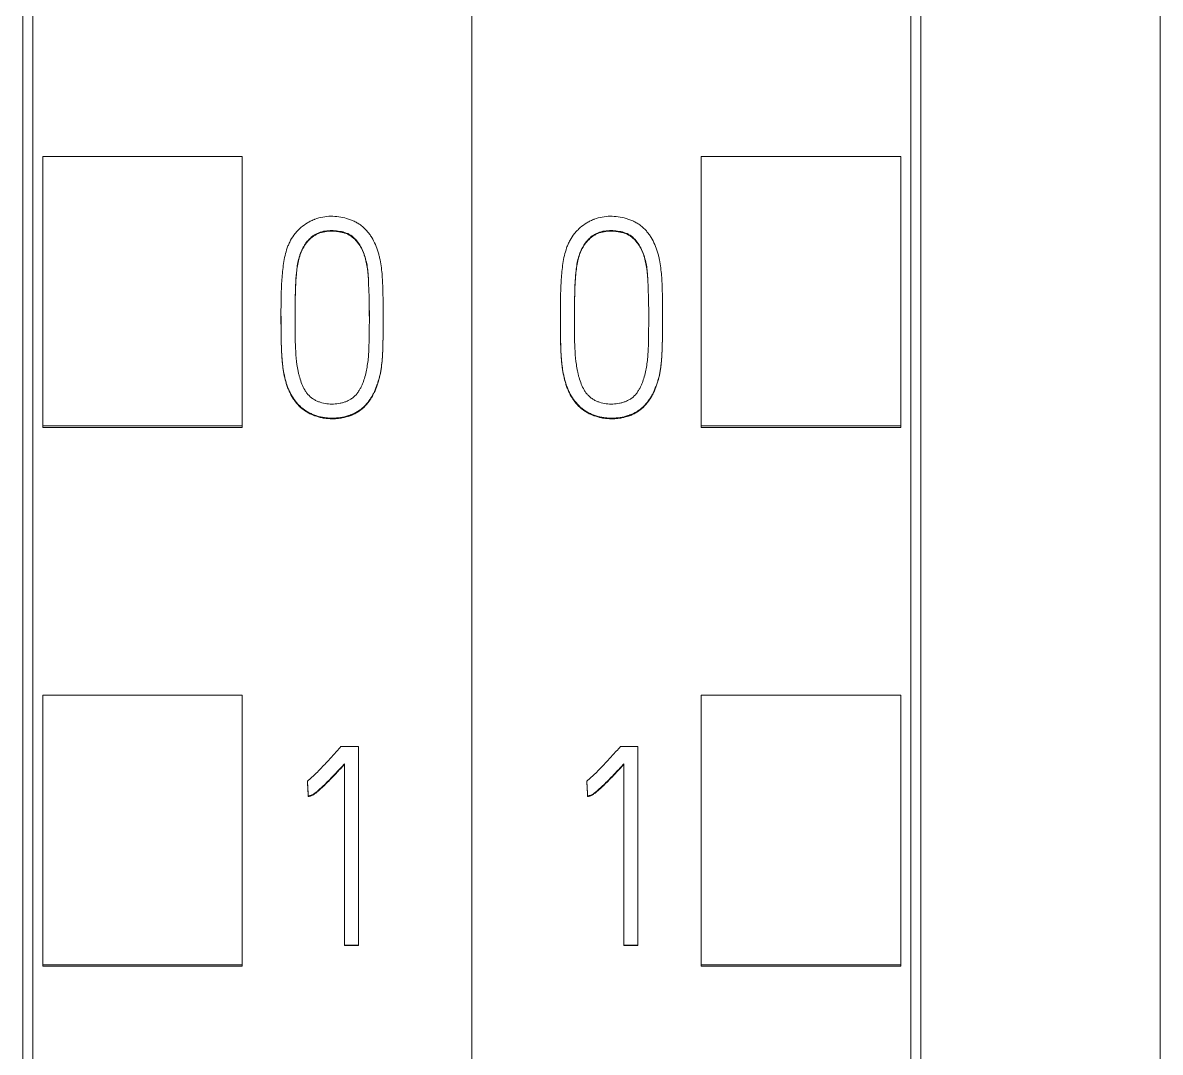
# Model space of a CAD drawing. Header units: millimetres. Extents: x 4137 to 6698, y 1400 to 3585.
# Drawn here: x 6177.35 to 6188.75, y 3293.88 to 3304.2 of the extents above; entities that cross this region are included whole.
import ezdxf

# ---------------------------------------------------------------- set-up
doc = ezdxf.new("R2010")
doc.units = ezdxf.units.MM
doc.layers.add('000-PI-Oprema', color=30, linetype='Continuous', lineweight=5)

msp = doc.modelspace()

# ---------------------------------------------------------------- linework, layer by layer
at = {"layer": '000-PI-Oprema', "color": 0, "linetype": 'ByBlock', "lineweight": 0}
for p, q in [((6181.848, 3360.472), (6181.848, 3247.054)), ((6181.848, 3360.472), (6181.848, 3247.054)), ((6177.448, 3249.376), (6177.448, 3358.191)), ((6186.248, 3358.191), (6186.248, 3249.376)), ((6177.548, 3300.159), (6177.548, 3302.86)), ((6177.548, 3302.86), (6179.548, 3302.86)), ((6179.548, 3300.159), (6179.548, 3302.86)), ((6184.148, 3300.159), (6184.148, 3302.86)), ((6186.148, 3302.86), (6184.148, 3302.86)), ((6186.148, 3300.159), (6186.148, 3302.86)), ((6179.936, 3301.26), (6179.936, 3301.254)), ((6180.959, 3301.212), (6180.959, 3301.218)), ((6182.736, 3301.26), (6182.736, 3301.254)), ((6183.759, 3301.212), (6183.759, 3301.218)), ((6177.548, 3300.141), (6177.548, 3300.159)), ((6177.548, 3300.159), (6179.548, 3300.159)), ((6177.548, 3300.141), (6179.548, 3300.141)), ((6179.548, 3300.141), (6179.548, 3300.159)), ((6184.148, 3300.141), (6184.148, 3300.159)), ((6186.148, 3300.159), (6184.148, 3300.159)), ((6186.148, 3300.141), (6184.148, 3300.141)), ((6186.148, 3300.141), (6186.148, 3300.159)), ((6177.548, 3294.757), (6177.548, 3297.458)), ((6177.548, 3297.458), (6179.548, 3297.458)), ((6179.548, 3294.757), (6179.548, 3297.458)), ((6184.148, 3294.757), (6184.148, 3297.458)), ((6186.148, 3297.458), (6184.148, 3297.458)), ((6186.148, 3294.757), (6186.148, 3297.458)), ((6180.711, 3296.943), (6180.537, 3296.943)), ((6180.711, 3294.954), (6180.711, 3296.943)), ((6183.511, 3296.943), (6183.337, 3296.943)), ((6183.511, 3294.954), (6183.511, 3296.943)), ((6180.573, 3296.771), (6180.573, 3294.954)), ((6183.373, 3296.771), (6183.373, 3294.954)), ((6180.201, 3296.597), (6180.201, 3296.591)), ((6183.001, 3296.597), (6183.001, 3296.591)), ((6180.209, 3296.45), (6180.209, 3296.443)), ((6183.009, 3296.45), (6183.009, 3296.443)), ((6180.573, 3294.954), (6180.573, 3294.948)), ((6180.573, 3294.954), (6180.711, 3294.954)), ((6180.711, 3294.948), (6180.573, 3294.948)), ((6180.711, 3294.954), (6180.711, 3294.948)), ((6183.373, 3294.954), (6183.373, 3294.948)), ((6183.373, 3294.954), (6183.511, 3294.954)), ((6183.511, 3294.948), (6183.373, 3294.948)), ((6183.511, 3294.954), (6183.511, 3294.948)), ((6177.548, 3294.757), (6179.548, 3294.757)), ((6177.548, 3294.741), (6177.548, 3294.757)), ((6177.548, 3294.741), (6179.548, 3294.741)), ((6179.548, 3294.741), (6179.548, 3294.757)), ((6184.148, 3294.741), (6184.148, 3294.757)), ((6186.148, 3294.757), (6184.148, 3294.757)), ((6186.148, 3294.741), (6184.148, 3294.741)), ((6186.148, 3294.741), (6186.148, 3294.757))]:
    msp.add_line(p, q, dxfattribs=at)
for points, knots in [([(6177.348, 3249.091), (6177.348, 3252.431), (6177.348, 3260.396), (6177.348, 3273.036), (6177.348, 3288.522), (6177.348, 3302.817), (6177.348, 3317.026), (6177.348, 3331.593), (6177.348, 3345.763), (6177.348, 3355.333), (6177.348, 3358.377)], [0, 0, 0, 0, 0.091483, 0.21812, 0.346206, 0.515858, 0.610111, 0.736264, 0.916066, 1, 1, 1, 1]), ([(6186.348, 3358.377), (6186.348, 3355.333), (6186.348, 3345.763), (6186.348, 3331.593), (6186.348, 3317.026), (6186.348, 3302.817), (6186.348, 3288.522), (6186.348, 3273.036), (6186.348, 3260.396), (6186.348, 3252.431), (6186.348, 3249.091)], [0, 0, 0, 0, 0.083934, 0.263736, 0.389889, 0.484142, 0.653794, 0.78188, 0.908517, 1, 1, 1, 1]), ([(6188.748, 3355.311), (6188.748, 3353.288), (6188.748, 3344.739), (6188.748, 3331.593), (6188.748, 3317.026), (6188.748, 3302.817), (6188.748, 3288.522), (6188.748, 3273.036), (6188.748, 3260.278), (6188.748, 3251.396), (6188.748, 3247.139), (6188.748, 3246.341)], [0, 0, 0, 0, 0.055935, 0.236292, 0.362833, 0.457376, 0.627551, 0.756032, 0.883059, 0.978086, 1, 1, 1, 1]), ([(6180.277, 3302.231), (6180.302, 3302.241), (6180.328, 3302.248), (6180.381, 3302.257), (6180.408, 3302.26), (6180.462, 3302.261), (6180.489, 3302.259), (6180.542, 3302.252), (6180.568, 3302.246), (6180.607, 3302.235), (6180.62, 3302.23), (6180.645, 3302.221), (6180.67, 3302.21), (6180.694, 3302.198), (6180.711, 3302.187), (6180.717, 3302.184), (6180.728, 3302.176), (6180.734, 3302.172), (6180.761, 3302.152), (6180.78, 3302.133), (6180.806, 3302.103), (6180.815, 3302.092), (6180.831, 3302.071), (6180.838, 3302.059), (6180.859, 3302.025), (6180.871, 3302.001), (6180.892, 3301.952), (6180.901, 3301.927), (6180.913, 3301.888), (6180.917, 3301.875), (6180.923, 3301.849), (6180.932, 3301.81), (6180.947, 3301.718), (6180.952, 3301.639), (6180.957, 3301.533), (6180.958, 3301.48), (6180.959, 3301.374), (6180.959, 3301.321), (6180.959, 3301.215), (6180.96, 3301.109), (6180.958, 3301.003), (6180.955, 3300.898), (6180.952, 3300.845), (6180.941, 3300.739), (6180.933, 3300.687), (6180.916, 3300.622), (6180.912, 3300.609), (6180.904, 3300.583), (6180.899, 3300.57), (6180.885, 3300.532), (6180.875, 3300.508), (6180.856, 3300.472), (6180.85, 3300.46), (6180.836, 3300.436), (6180.828, 3300.425), (6180.805, 3300.392), (6180.788, 3300.372), (6180.759, 3300.344), (6180.749, 3300.335), (6180.732, 3300.323), (6180.727, 3300.319), (6180.716, 3300.311), (6180.71, 3300.307), (6180.681, 3300.289), (6180.657, 3300.278), (6180.619, 3300.263), (6180.606, 3300.259), (6180.58, 3300.252), (6180.567, 3300.248), (6180.527, 3300.241), (6180.5, 3300.238), (6180.46, 3300.236), (6180.446, 3300.236), (6180.419, 3300.237), (6180.405, 3300.238), (6180.365, 3300.242), (6180.339, 3300.247), (6180.3, 3300.258), (6180.287, 3300.262), (6180.261, 3300.271), (6180.249, 3300.276), (6180.212, 3300.293), (6180.188, 3300.307), (6180.156, 3300.33), (6180.145, 3300.339), (6180.125, 3300.357), (6180.115, 3300.367), (6180.088, 3300.397), (6180.071, 3300.418), (6180.049, 3300.453), (6180.042, 3300.464), (6180.029, 3300.488), (6180.023, 3300.5), (6180.007, 3300.537), (6179.997, 3300.562), (6179.985, 3300.601), (6179.982, 3300.614), (6179.975, 3300.64), (6179.972, 3300.653), (6179.964, 3300.693), (6179.959, 3300.719), (6179.941, 3300.852), (6179.938, 3300.959), (6179.936, 3301.12), (6179.936, 3301.173), (6179.935, 3301.28), (6179.936, 3301.334), (6179.937, 3301.441), (6179.938, 3301.495), (6179.943, 3301.601), (6179.946, 3301.654), (6179.957, 3301.76), (6179.964, 3301.813), (6179.982, 3301.892), (6179.99, 3301.918), (6180.003, 3301.956), (6180.008, 3301.969), (6180.02, 3301.994), (6180.026, 3302.007), (6180.045, 3302.043), (6180.061, 3302.066), (6180.087, 3302.098), (6180.096, 3302.108), (6180.115, 3302.128), (6180.125, 3302.138), (6180.156, 3302.165), (6180.178, 3302.181), (6180.214, 3302.202), (6180.226, 3302.209), (6180.245, 3302.218), (6180.254, 3302.222), (6180.265, 3302.227), (6180.27, 3302.229), (6180.273, 3302.23), (6180.275, 3302.231), (6180.277, 3302.231)], [0, 0, 0, 0, 0.015625, 0.015625, 0.03125, 0.03125, 0.046875, 0.046875, 0.0625, 0.0625, 0.070312, 0.070312, 0.078125, 0.085937, 0.085937, 0.089844, 0.089844, 0.09375, 0.09375, 0.109375, 0.109375, 0.117187, 0.117187, 0.125, 0.125, 0.140625, 0.140625, 0.15625, 0.15625, 0.164062, 0.164062, 0.171875, 0.1875, 0.21875, 0.21875, 0.25, 0.25, 0.28125, 0.28125, 0.3125, 0.34375, 0.34375, 0.375, 0.375, 0.40625, 0.40625, 0.414062, 0.414062, 0.421875, 0.421875, 0.4375, 0.4375, 0.445312, 0.445312, 0.453125, 0.453125, 0.46875, 0.46875, 0.476562, 0.476562, 0.480469, 0.480469, 0.484375, 0.484375, 0.5, 0.5, 0.507812, 0.507812, 0.515625, 0.515625, 0.53125, 0.53125, 0.539063, 0.539063, 0.546875, 0.546875, 0.5625, 0.5625, 0.570313, 0.570313, 0.578125, 0.578125, 0.59375, 0.59375, 0.601563, 0.601563, 0.609375, 0.609375, 0.625, 0.625, 0.632813, 0.632813, 0.640625, 0.640625, 0.65625, 0.65625, 0.664063, 0.664063, 0.671875, 0.671875, 0.6875, 0.6875, 0.75, 0.75, 0.78125, 0.78125, 0.8125, 0.8125, 0.84375, 0.84375, 0.875, 0.875, 0.90625, 0.90625, 0.921875, 0.921875, 0.929688, 0.929688, 0.9375, 0.9375, 0.953125, 0.953125, 0.960938, 0.960938, 0.96875, 0.96875, 0.984375, 0.984375, 0.992187, 0.992187, 0.996094, 0.998047, 0.999023, 0.999023, 1, 1, 1, 1]), ([(6183.077, 3302.231), (6183.102, 3302.241), (6183.128, 3302.248), (6183.181, 3302.257), (6183.208, 3302.26), (6183.262, 3302.261), (6183.289, 3302.259), (6183.342, 3302.252), (6183.368, 3302.246), (6183.407, 3302.235), (6183.42, 3302.23), (6183.445, 3302.221), (6183.47, 3302.21), (6183.494, 3302.198), (6183.511, 3302.187), (6183.517, 3302.184), (6183.528, 3302.176), (6183.534, 3302.172), (6183.561, 3302.152), (6183.58, 3302.133), (6183.606, 3302.103), (6183.615, 3302.092), (6183.631, 3302.071), (6183.638, 3302.059), (6183.659, 3302.025), (6183.671, 3302.001), (6183.692, 3301.952), (6183.701, 3301.927), (6183.713, 3301.888), (6183.717, 3301.875), (6183.723, 3301.849), (6183.732, 3301.81), (6183.747, 3301.718), (6183.752, 3301.639), (6183.757, 3301.533), (6183.758, 3301.48), (6183.759, 3301.374), (6183.759, 3301.321), (6183.759, 3301.215), (6183.76, 3301.109), (6183.758, 3301.003), (6183.755, 3300.898), (6183.752, 3300.845), (6183.741, 3300.739), (6183.733, 3300.687), (6183.716, 3300.622), (6183.712, 3300.609), (6183.704, 3300.583), (6183.699, 3300.57), (6183.685, 3300.532), (6183.675, 3300.508), (6183.656, 3300.472), (6183.65, 3300.46), (6183.636, 3300.436), (6183.628, 3300.425), (6183.605, 3300.392), (6183.588, 3300.372), (6183.559, 3300.344), (6183.549, 3300.335), (6183.532, 3300.323), (6183.527, 3300.319), (6183.516, 3300.311), (6183.51, 3300.307), (6183.481, 3300.289), (6183.457, 3300.278), (6183.419, 3300.263), (6183.406, 3300.259), (6183.38, 3300.252), (6183.367, 3300.248), (6183.327, 3300.241), (6183.3, 3300.238), (6183.26, 3300.236), (6183.246, 3300.236), (6183.219, 3300.237), (6183.205, 3300.238), (6183.165, 3300.242), (6183.139, 3300.247), (6183.1, 3300.258), (6183.087, 3300.262), (6183.061, 3300.271), (6183.049, 3300.276), (6183.012, 3300.293), (6182.988, 3300.307), (6182.956, 3300.33), (6182.945, 3300.339), (6182.925, 3300.357), (6182.915, 3300.367), (6182.888, 3300.397), (6182.871, 3300.418), (6182.849, 3300.453), (6182.842, 3300.464), (6182.829, 3300.488), (6182.823, 3300.5), (6182.807, 3300.537), (6182.797, 3300.562), (6182.785, 3300.601), (6182.782, 3300.614), (6182.775, 3300.64), (6182.772, 3300.653), (6182.764, 3300.693), (6182.759, 3300.719), (6182.741, 3300.852), (6182.738, 3300.959), (6182.736, 3301.12), (6182.736, 3301.173), (6182.735, 3301.28), (6182.736, 3301.334), (6182.737, 3301.441), (6182.738, 3301.495), (6182.743, 3301.601), (6182.746, 3301.654), (6182.757, 3301.76), (6182.764, 3301.813), (6182.782, 3301.892), (6182.79, 3301.918), (6182.803, 3301.956), (6182.808, 3301.969), (6182.82, 3301.994), (6182.826, 3302.007), (6182.845, 3302.043), (6182.861, 3302.066), (6182.887, 3302.098), (6182.896, 3302.108), (6182.915, 3302.128), (6182.925, 3302.138), (6182.956, 3302.165), (6182.978, 3302.181), (6183.014, 3302.202), (6183.026, 3302.209), (6183.045, 3302.218), (6183.054, 3302.222), (6183.065, 3302.227), (6183.07, 3302.229), (6183.073, 3302.23), (6183.075, 3302.231), (6183.077, 3302.231)], [0, 0, 0, 0, 0.015625, 0.015625, 0.03125, 0.03125, 0.046875, 0.046875, 0.0625, 0.0625, 0.070312, 0.070312, 0.078125, 0.085937, 0.085937, 0.089844, 0.089844, 0.09375, 0.09375, 0.109375, 0.109375, 0.117187, 0.117187, 0.125, 0.125, 0.140625, 0.140625, 0.15625, 0.15625, 0.164062, 0.164062, 0.171875, 0.1875, 0.21875, 0.21875, 0.25, 0.25, 0.28125, 0.28125, 0.3125, 0.34375, 0.34375, 0.375, 0.375, 0.40625, 0.40625, 0.414062, 0.414062, 0.421875, 0.421875, 0.4375, 0.4375, 0.445312, 0.445312, 0.453125, 0.453125, 0.46875, 0.46875, 0.476562, 0.476562, 0.480469, 0.480469, 0.484375, 0.484375, 0.5, 0.5, 0.507812, 0.507812, 0.515625, 0.515625, 0.53125, 0.53125, 0.539062, 0.539062, 0.546875, 0.546875, 0.5625, 0.5625, 0.570312, 0.570312, 0.578125, 0.578125, 0.59375, 0.59375, 0.601562, 0.601562, 0.609375, 0.609375, 0.625, 0.625, 0.632812, 0.632812, 0.640625, 0.640625, 0.65625, 0.65625, 0.664062, 0.664062, 0.671875, 0.671875, 0.6875, 0.6875, 0.75, 0.75, 0.78125, 0.78125, 0.8125, 0.8125, 0.84375, 0.84375, 0.875, 0.875, 0.90625, 0.90625, 0.921875, 0.921875, 0.929687, 0.929687, 0.9375, 0.9375, 0.953125, 0.953125, 0.960937, 0.960937, 0.96875, 0.96875, 0.984375, 0.984375, 0.992188, 0.992188, 0.996094, 0.998047, 0.999023, 0.999023, 1, 1, 1, 1]), ([(6180.62, 3302.078), (6180.64, 3302.067), (6180.657, 3302.054), (6180.689, 3302.023), (6180.703, 3302.005), (6180.729, 3301.968), (6180.739, 3301.948), (6180.759, 3301.908), (6180.767, 3301.887), (6180.788, 3301.823), (6180.797, 3301.78), (6180.806, 3301.714), (6180.808, 3301.691), (6180.811, 3301.647), (6180.812, 3301.624), (6180.817, 3301.513), (6180.82, 3301.424), (6180.822, 3301.245), (6180.821, 3301.155), (6180.819, 3301.021), (6180.818, 3300.954), (6180.814, 3300.887), (6180.811, 3300.843), (6180.809, 3300.82), (6180.8, 3300.754), (6180.792, 3300.71), (6180.776, 3300.646), (6180.769, 3300.624), (6180.758, 3300.592), (6180.754, 3300.582), (6180.745, 3300.561), (6180.735, 3300.541), (6180.724, 3300.522), (6180.712, 3300.503), (6180.706, 3300.493), (6180.685, 3300.467), (6180.669, 3300.451), (6180.642, 3300.431), (6180.632, 3300.425), (6180.613, 3300.414), (6180.602, 3300.409), (6180.582, 3300.4), (6180.571, 3300.397), (6180.55, 3300.39), (6180.539, 3300.387), (6180.506, 3300.381), (6180.484, 3300.378), (6180.45, 3300.377), (6180.439, 3300.377), (6180.416, 3300.378), (6180.405, 3300.379), (6180.372, 3300.384), (6180.35, 3300.389), (6180.318, 3300.399), (6180.307, 3300.403), (6180.287, 3300.412), (6180.267, 3300.422), (6180.248, 3300.435), (6180.235, 3300.445), (6180.231, 3300.449), (6180.222, 3300.457), (6180.218, 3300.461), (6180.207, 3300.473), (6180.199, 3300.481), (6180.186, 3300.499), (6180.18, 3300.509), (6180.163, 3300.538), (6180.153, 3300.558), (6180.137, 3300.599), (6180.13, 3300.621), (6180.12, 3300.653), (6180.117, 3300.664), (6180.112, 3300.686), (6180.105, 3300.718), (6180.099, 3300.751), (6180.09, 3300.816), (6180.086, 3300.86), (6180.078, 3300.992), (6180.077, 3301.08), (6180.077, 3301.213), (6180.077, 3301.257), (6180.078, 3301.345), (6180.078, 3301.477), (6180.083, 3301.61), (6180.094, 3301.719), (6180.096, 3301.741), (6180.103, 3301.785), (6180.107, 3301.807), (6180.115, 3301.839), (6180.118, 3301.849), (6180.124, 3301.871), (6180.128, 3301.881), (6180.139, 3301.912), (6180.148, 3301.932), (6180.165, 3301.96), (6180.17, 3301.97), (6180.183, 3301.988), (6180.189, 3301.997), (6180.211, 3302.023), (6180.226, 3302.038), (6180.251, 3302.06), (6180.26, 3302.066), (6180.279, 3302.078), (6180.289, 3302.084), (6180.318, 3302.098), (6180.339, 3302.105), (6180.383, 3302.114), (6180.405, 3302.116), (6180.449, 3302.117), (6180.471, 3302.116), (6180.515, 3302.111), (6180.536, 3302.108), (6180.568, 3302.1), (6180.579, 3302.096), (6180.594, 3302.09), (6180.6, 3302.088), (6180.607, 3302.085), (6180.61, 3302.084), (6180.615, 3302.081), (6180.617, 3302.08), (6180.62, 3302.078)], [0, 0, 0, 0, 0.015625, 0.015625, 0.03125, 0.03125, 0.046875, 0.046875, 0.0625, 0.0625, 0.09375, 0.09375, 0.109375, 0.109375, 0.125, 0.125, 0.1875, 0.1875, 0.25, 0.25, 0.28125, 0.296875, 0.296875, 0.3125, 0.3125, 0.34375, 0.34375, 0.359375, 0.359375, 0.367188, 0.367188, 0.375, 0.382813, 0.382813, 0.390625, 0.390625, 0.40625, 0.40625, 0.414063, 0.414063, 0.421875, 0.421875, 0.429688, 0.429688, 0.4375, 0.4375, 0.453125, 0.453125, 0.460938, 0.460938, 0.46875, 0.46875, 0.484375, 0.484375, 0.492188, 0.492188, 0.5, 0.507813, 0.507813, 0.511719, 0.511719, 0.515625, 0.515625, 0.523438, 0.523438, 0.53125, 0.53125, 0.546875, 0.546875, 0.5625, 0.5625, 0.570313, 0.570313, 0.578125, 0.59375, 0.59375, 0.625, 0.625, 0.6875, 0.6875, 0.71875, 0.71875, 0.75, 0.8125, 0.8125, 0.828125, 0.828125, 0.84375, 0.84375, 0.851562, 0.851562, 0.859375, 0.859375, 0.875, 0.875, 0.882812, 0.882812, 0.890625, 0.890625, 0.90625, 0.90625, 0.914062, 0.914062, 0.921875, 0.921875, 0.9375, 0.9375, 0.953125, 0.953125, 0.96875, 0.96875, 0.984375, 0.984375, 0.992187, 0.992187, 0.996094, 0.996094, 0.998047, 0.998047, 1, 1, 1, 1]), ([(6180.62, 3302.072), (6180.6, 3302.083), (6180.579, 3302.091), (6180.547, 3302.099), (6180.536, 3302.101), (6180.514, 3302.105), (6180.502, 3302.107), (6180.469, 3302.11), (6180.447, 3302.111), (6180.402, 3302.11), (6180.38, 3302.107), (6180.347, 3302.1), (6180.336, 3302.097), (6180.315, 3302.09), (6180.305, 3302.085), (6180.285, 3302.075), (6180.275, 3302.07), (6180.256, 3302.057), (6180.247, 3302.05), (6180.23, 3302.035), (6180.222, 3302.028), (6180.207, 3302.011), (6180.199, 3302.003), (6180.178, 3301.976), (6180.166, 3301.957), (6180.15, 3301.928), (6180.145, 3301.918), (6180.136, 3301.897), (6180.132, 3301.887), (6180.121, 3301.855), (6180.115, 3301.834), (6180.1, 3301.769), (6180.095, 3301.724), (6180.086, 3301.636), (6180.084, 3301.591), (6180.08, 3301.502), (6180.079, 3301.458), (6180.078, 3301.369), (6180.078, 3301.324), (6180.077, 3301.241), (6180.077, 3301.203), (6180.077, 3301.164)], [0, 0, 0, 0, 0.050692, 0.050692, 0.076038, 0.076038, 0.101384, 0.101384, 0.152076, 0.152076, 0.202768, 0.202768, 0.228114, 0.228114, 0.25346, 0.25346, 0.278806, 0.278806, 0.304152, 0.304152, 0.329498, 0.329498, 0.354844, 0.354844, 0.405536, 0.405536, 0.430882, 0.430882, 0.456228, 0.456228, 0.506919, 0.506919, 0.608303, 0.608303, 0.709687, 0.709687, 0.811071, 0.811071, 0.912455, 0.912455, 1, 1, 1, 1]), ([(6180.821, 3301.26), (6180.821, 3301.286), (6180.821, 3301.312), (6180.82, 3301.426), (6180.817, 3301.514), (6180.811, 3301.646), (6180.808, 3301.691), (6180.796, 3301.777), (6180.787, 3301.82), (6180.77, 3301.872), (6180.766, 3301.883), (6180.758, 3301.903), (6180.753, 3301.914), (6180.739, 3301.944), (6180.728, 3301.963), (6180.709, 3301.99), (6180.702, 3301.999), (6180.688, 3302.017), (6180.673, 3302.033), (6180.656, 3302.047), (6180.643, 3302.057), (6180.639, 3302.061), (6180.629, 3302.067), (6180.625, 3302.07), (6180.62, 3302.072)], [0, 0, 0, 0, 0.088977, 0.088977, 0.392651, 0.392651, 0.544488, 0.544488, 0.696326, 0.696326, 0.734285, 0.734285, 0.772244, 0.772244, 0.848163, 0.848163, 0.886122, 0.886122, 0.924081, 0.962041, 0.962041, 0.98102, 0.98102, 1, 1, 1, 1]), ([(6183.42, 3302.078), (6183.44, 3302.067), (6183.457, 3302.054), (6183.489, 3302.023), (6183.503, 3302.005), (6183.529, 3301.968), (6183.539, 3301.948), (6183.559, 3301.908), (6183.567, 3301.887), (6183.588, 3301.823), (6183.597, 3301.78), (6183.606, 3301.714), (6183.608, 3301.691), (6183.611, 3301.647), (6183.612, 3301.624), (6183.617, 3301.513), (6183.62, 3301.424), (6183.622, 3301.245), (6183.621, 3301.155), (6183.619, 3301.021), (6183.618, 3300.954), (6183.614, 3300.887), (6183.611, 3300.843), (6183.609, 3300.82), (6183.6, 3300.754), (6183.592, 3300.71), (6183.576, 3300.646), (6183.569, 3300.624), (6183.558, 3300.592), (6183.554, 3300.582), (6183.545, 3300.561), (6183.535, 3300.541), (6183.524, 3300.522), (6183.512, 3300.503), (6183.506, 3300.493), (6183.485, 3300.467), (6183.469, 3300.451), (6183.442, 3300.431), (6183.432, 3300.425), (6183.413, 3300.414), (6183.402, 3300.409), (6183.382, 3300.4), (6183.371, 3300.397), (6183.35, 3300.39), (6183.339, 3300.387), (6183.306, 3300.381), (6183.284, 3300.378), (6183.25, 3300.377), (6183.239, 3300.377), (6183.216, 3300.378), (6183.205, 3300.379), (6183.172, 3300.384), (6183.15, 3300.389), (6183.118, 3300.399), (6183.107, 3300.403), (6183.087, 3300.412), (6183.067, 3300.422), (6183.048, 3300.435), (6183.035, 3300.445), (6183.031, 3300.449), (6183.022, 3300.457), (6183.018, 3300.461), (6183.007, 3300.473), (6182.999, 3300.481), (6182.986, 3300.499), (6182.98, 3300.509), (6182.963, 3300.538), (6182.953, 3300.558), (6182.937, 3300.599), (6182.93, 3300.621), (6182.92, 3300.653), (6182.917, 3300.664), (6182.912, 3300.686), (6182.905, 3300.718), (6182.899, 3300.751), (6182.89, 3300.816), (6182.886, 3300.86), (6182.878, 3300.992), (6182.877, 3301.08), (6182.877, 3301.213), (6182.877, 3301.257), (6182.878, 3301.345), (6182.878, 3301.477), (6182.883, 3301.61), (6182.894, 3301.719), (6182.896, 3301.741), (6182.903, 3301.785), (6182.907, 3301.807), (6182.915, 3301.839), (6182.918, 3301.849), (6182.924, 3301.871), (6182.928, 3301.881), (6182.939, 3301.912), (6182.948, 3301.932), (6182.965, 3301.96), (6182.97, 3301.97), (6182.983, 3301.988), (6182.989, 3301.997), (6183.011, 3302.023), (6183.026, 3302.038), (6183.051, 3302.06), (6183.06, 3302.066), (6183.079, 3302.078), (6183.089, 3302.084), (6183.118, 3302.098), (6183.139, 3302.105), (6183.183, 3302.114), (6183.205, 3302.116), (6183.249, 3302.117), (6183.271, 3302.116), (6183.315, 3302.111), (6183.336, 3302.108), (6183.368, 3302.1), (6183.379, 3302.096), (6183.394, 3302.09), (6183.4, 3302.088), (6183.407, 3302.085), (6183.41, 3302.084), (6183.415, 3302.081), (6183.417, 3302.08), (6183.42, 3302.078)], [0, 0, 0, 0, 0.015625, 0.015625, 0.03125, 0.03125, 0.046875, 0.046875, 0.0625, 0.0625, 0.09375, 0.09375, 0.109375, 0.109375, 0.125, 0.125, 0.1875, 0.1875, 0.25, 0.25, 0.28125, 0.296875, 0.296875, 0.3125, 0.3125, 0.34375, 0.34375, 0.359375, 0.359375, 0.367188, 0.367188, 0.375, 0.382813, 0.382813, 0.390625, 0.390625, 0.40625, 0.40625, 0.414063, 0.414063, 0.421875, 0.421875, 0.429688, 0.429688, 0.4375, 0.4375, 0.453125, 0.453125, 0.460938, 0.460938, 0.46875, 0.46875, 0.484375, 0.484375, 0.492188, 0.492188, 0.5, 0.507813, 0.507813, 0.511719, 0.511719, 0.515625, 0.515625, 0.523438, 0.523438, 0.53125, 0.53125, 0.546875, 0.546875, 0.5625, 0.5625, 0.570313, 0.570313, 0.578125, 0.59375, 0.59375, 0.625, 0.625, 0.6875, 0.6875, 0.71875, 0.71875, 0.75, 0.8125, 0.8125, 0.828125, 0.828125, 0.84375, 0.84375, 0.851563, 0.851563, 0.859375, 0.859375, 0.875, 0.875, 0.882813, 0.882813, 0.890625, 0.890625, 0.90625, 0.90625, 0.914063, 0.914063, 0.921875, 0.921875, 0.9375, 0.9375, 0.953125, 0.953125, 0.96875, 0.96875, 0.984375, 0.984375, 0.992188, 0.992188, 0.996094, 0.996094, 0.998047, 0.998047, 1, 1, 1, 1]), ([(6183.42, 3302.072), (6183.4, 3302.083), (6183.379, 3302.091), (6183.347, 3302.099), (6183.336, 3302.101), (6183.314, 3302.105), (6183.302, 3302.107), (6183.269, 3302.11), (6183.247, 3302.111), (6183.202, 3302.11), (6183.18, 3302.107), (6183.147, 3302.1), (6183.136, 3302.097), (6183.115, 3302.09), (6183.105, 3302.085), (6183.085, 3302.075), (6183.075, 3302.07), (6183.056, 3302.057), (6183.047, 3302.05), (6183.03, 3302.035), (6183.022, 3302.028), (6183.007, 3302.011), (6182.999, 3302.003), (6182.978, 3301.976), (6182.966, 3301.957), (6182.95, 3301.928), (6182.945, 3301.918), (6182.936, 3301.897), (6182.932, 3301.887), (6182.921, 3301.855), (6182.915, 3301.834), (6182.9, 3301.769), (6182.895, 3301.724), (6182.886, 3301.636), (6182.884, 3301.591), (6182.88, 3301.502), (6182.879, 3301.458), (6182.878, 3301.369), (6182.878, 3301.324), (6182.877, 3301.241), (6182.877, 3301.203), (6182.877, 3301.164)], [0, 0, 0, 0, 0.050692, 0.050692, 0.076038, 0.076038, 0.101384, 0.101384, 0.152076, 0.152076, 0.202768, 0.202768, 0.228114, 0.228114, 0.25346, 0.25346, 0.278806, 0.278806, 0.304152, 0.304152, 0.329498, 0.329498, 0.354844, 0.354844, 0.405536, 0.405536, 0.430882, 0.430882, 0.456228, 0.456228, 0.506919, 0.506919, 0.608303, 0.608303, 0.709687, 0.709687, 0.811071, 0.811071, 0.912455, 0.912455, 1, 1, 1, 1]), ([(6183.621, 3301.26), (6183.621, 3301.286), (6183.621, 3301.312), (6183.62, 3301.426), (6183.617, 3301.514), (6183.611, 3301.646), (6183.608, 3301.691), (6183.596, 3301.777), (6183.587, 3301.82), (6183.57, 3301.872), (6183.566, 3301.883), (6183.558, 3301.903), (6183.553, 3301.914), (6183.539, 3301.944), (6183.528, 3301.963), (6183.509, 3301.99), (6183.502, 3301.999), (6183.488, 3302.017), (6183.473, 3302.033), (6183.456, 3302.047), (6183.443, 3302.057), (6183.439, 3302.061), (6183.429, 3302.067), (6183.425, 3302.07), (6183.42, 3302.072)], [0, 0, 0, 0, 0.088977, 0.088977, 0.392651, 0.392651, 0.544488, 0.544488, 0.696326, 0.696326, 0.734285, 0.734285, 0.772244, 0.772244, 0.848163, 0.848163, 0.886122, 0.886122, 0.924081, 0.962041, 0.962041, 0.98102, 0.98102, 1, 1, 1, 1]), ([(6179.936, 3301.254), (6179.936, 3301.19), (6179.936, 3301.126), (6179.938, 3301.009), (6179.939, 3300.955), (6179.943, 3300.874), (6179.944, 3300.847), (6179.949, 3300.794), (6179.952, 3300.767), (6179.963, 3300.687), (6179.973, 3300.634), (6179.993, 3300.57), (6179.997, 3300.557), (6180.007, 3300.532), (6180.012, 3300.519), (6180.029, 3300.483), (6180.041, 3300.459), (6180.063, 3300.425), (6180.071, 3300.414), (6180.087, 3300.393), (6180.095, 3300.382), (6180.123, 3300.352), (6180.142, 3300.334), (6180.175, 3300.31), (6180.186, 3300.303), (6180.21, 3300.289), (6180.222, 3300.282), (6180.258, 3300.265), (6180.284, 3300.256), (6180.323, 3300.245), (6180.336, 3300.242), (6180.363, 3300.237), (6180.376, 3300.235), (6180.416, 3300.231), (6180.443, 3300.229), (6180.484, 3300.231), (6180.497, 3300.232), (6180.524, 3300.235), (6180.537, 3300.237), (6180.577, 3300.244), (6180.603, 3300.251), (6180.641, 3300.265), (6180.653, 3300.27), (6180.678, 3300.282), (6180.69, 3300.289), (6180.724, 3300.309), (6180.746, 3300.326), (6180.785, 3300.363), (6180.803, 3300.384), (6180.827, 3300.417), (6180.834, 3300.428), (6180.848, 3300.451), (6180.855, 3300.463), (6180.873, 3300.499), (6180.884, 3300.523), (6180.903, 3300.574), (6180.911, 3300.599), (6180.925, 3300.651), (6180.931, 3300.678), (6180.94, 3300.731), (6180.951, 3300.811), (6180.955, 3300.89), (6180.958, 3300.997), (6180.959, 3301.087), (6180.959, 3301.176), (6180.959, 3301.212)], [0, 0, 0, 0, 0.074801, 0.074801, 0.137845, 0.137845, 0.169367, 0.169367, 0.200889, 0.200889, 0.263933, 0.263933, 0.279694, 0.279694, 0.295455, 0.295455, 0.326976, 0.326976, 0.342737, 0.342737, 0.358498, 0.358498, 0.39002, 0.39002, 0.405781, 0.405781, 0.421542, 0.421542, 0.453064, 0.453064, 0.468825, 0.468825, 0.484586, 0.484586, 0.516108, 0.516108, 0.531869, 0.531869, 0.54763, 0.54763, 0.579151, 0.579151, 0.594912, 0.594912, 0.610673, 0.610673, 0.642195, 0.642195, 0.673717, 0.673717, 0.689478, 0.689478, 0.705239, 0.705239, 0.736761, 0.736761, 0.768283, 0.768283, 0.799805, 0.799805, 0.831326, 0.89437, 0.89437, 0.957414, 1, 1, 1, 1]), ([(6182.736, 3301.254), (6182.736, 3301.19), (6182.736, 3301.126), (6182.738, 3301.009), (6182.739, 3300.955), (6182.743, 3300.874), (6182.744, 3300.847), (6182.749, 3300.794), (6182.752, 3300.767), (6182.763, 3300.687), (6182.773, 3300.634), (6182.793, 3300.57), (6182.797, 3300.557), (6182.807, 3300.532), (6182.812, 3300.519), (6182.829, 3300.483), (6182.841, 3300.459), (6182.863, 3300.425), (6182.871, 3300.414), (6182.887, 3300.393), (6182.895, 3300.382), (6182.923, 3300.352), (6182.942, 3300.334), (6182.975, 3300.31), (6182.986, 3300.303), (6183.01, 3300.289), (6183.022, 3300.282), (6183.058, 3300.265), (6183.084, 3300.256), (6183.123, 3300.245), (6183.136, 3300.242), (6183.163, 3300.237), (6183.176, 3300.235), (6183.216, 3300.231), (6183.243, 3300.229), (6183.284, 3300.231), (6183.297, 3300.232), (6183.324, 3300.235), (6183.337, 3300.237), (6183.377, 3300.244), (6183.403, 3300.251), (6183.441, 3300.265), (6183.453, 3300.27), (6183.478, 3300.282), (6183.49, 3300.289), (6183.524, 3300.309), (6183.546, 3300.326), (6183.585, 3300.363), (6183.603, 3300.384), (6183.627, 3300.417), (6183.634, 3300.428), (6183.648, 3300.451), (6183.655, 3300.463), (6183.673, 3300.499), (6183.684, 3300.523), (6183.703, 3300.574), (6183.711, 3300.599), (6183.725, 3300.651), (6183.731, 3300.678), (6183.74, 3300.731), (6183.751, 3300.811), (6183.755, 3300.89), (6183.758, 3300.997), (6183.759, 3301.087), (6183.759, 3301.176), (6183.759, 3301.212)], [0, 0, 0, 0, 0.074801, 0.074801, 0.137845, 0.137845, 0.169367, 0.169367, 0.200889, 0.200889, 0.263933, 0.263933, 0.279694, 0.279694, 0.295455, 0.295455, 0.326976, 0.326976, 0.342737, 0.342737, 0.358498, 0.358498, 0.39002, 0.39002, 0.405781, 0.405781, 0.421542, 0.421542, 0.453064, 0.453064, 0.468825, 0.468825, 0.484586, 0.484586, 0.516108, 0.516108, 0.531869, 0.531869, 0.54763, 0.54763, 0.579151, 0.579151, 0.594912, 0.594912, 0.610673, 0.610673, 0.642195, 0.642195, 0.673717, 0.673717, 0.689478, 0.689478, 0.705239, 0.705239, 0.736761, 0.736761, 0.768283, 0.768283, 0.799805, 0.799805, 0.831326, 0.89437, 0.89437, 0.957414, 1, 1, 1, 1]), ([(6180.537, 3296.943), (6180.51, 3296.912), (6180.483, 3296.883), (6180.429, 3296.823), (6180.401, 3296.794), (6180.36, 3296.75), (6180.346, 3296.735), (6180.318, 3296.706), (6180.304, 3296.692), (6180.276, 3296.664), (6180.261, 3296.65), (6180.231, 3296.623), (6180.216, 3296.61), (6180.201, 3296.597)], [0, 0, 0, 0, 0.25, 0.25, 0.5, 0.5, 0.625, 0.625, 0.75, 0.75, 0.875, 0.875, 1, 1, 1, 1]), ([(6183.337, 3296.943), (6183.31, 3296.912), (6183.283, 3296.883), (6183.229, 3296.823), (6183.201, 3296.794), (6183.16, 3296.75), (6183.146, 3296.735), (6183.118, 3296.706), (6183.104, 3296.692), (6183.076, 3296.664), (6183.061, 3296.65), (6183.031, 3296.623), (6183.016, 3296.61), (6183.001, 3296.597)], [0, 0, 0, 0, 0.25, 0.25, 0.5, 0.5, 0.625, 0.625, 0.75, 0.75, 0.875, 0.875, 1, 1, 1, 1]), ([(6180.209, 3296.45), (6180.214, 3296.45), (6180.219, 3296.45), (6180.23, 3296.453), (6180.235, 3296.454), (6180.244, 3296.457), (6180.249, 3296.46), (6180.258, 3296.465), (6180.262, 3296.467), (6180.275, 3296.476), (6180.283, 3296.483), (6180.299, 3296.495), (6180.307, 3296.502), (6180.33, 3296.522), (6180.345, 3296.536), (6180.374, 3296.564), (6180.389, 3296.579), (6180.432, 3296.622), (6180.46, 3296.652), (6180.517, 3296.711), (6180.545, 3296.741), (6180.573, 3296.771)], [0, 0, 0, 0, 0.03125, 0.03125, 0.0625, 0.0625, 0.09375, 0.09375, 0.125, 0.125, 0.1875, 0.1875, 0.25, 0.25, 0.375, 0.375, 0.5, 0.5, 0.75, 0.75, 1, 1, 1, 1]), ([(6183.009, 3296.45), (6183.014, 3296.45), (6183.019, 3296.45), (6183.03, 3296.453), (6183.035, 3296.454), (6183.044, 3296.457), (6183.049, 3296.46), (6183.058, 3296.465), (6183.062, 3296.467), (6183.075, 3296.476), (6183.083, 3296.483), (6183.099, 3296.495), (6183.107, 3296.502), (6183.13, 3296.522), (6183.145, 3296.536), (6183.174, 3296.564), (6183.189, 3296.579), (6183.232, 3296.622), (6183.26, 3296.652), (6183.317, 3296.711), (6183.345, 3296.741), (6183.373, 3296.771)], [0, 0, 0, 0, 0.03125, 0.03125, 0.0625, 0.0625, 0.09375, 0.09375, 0.125, 0.125, 0.1875, 0.1875, 0.25, 0.25, 0.375, 0.375, 0.5, 0.5, 0.75, 0.75, 1, 1, 1, 1]), ([(6180.573, 3296.765), (6180.545, 3296.735), (6180.517, 3296.705), (6180.46, 3296.645), (6180.432, 3296.616), (6180.389, 3296.573), (6180.374, 3296.558), (6180.344, 3296.53), (6180.329, 3296.516), (6180.306, 3296.496), (6180.299, 3296.489), (6180.283, 3296.476), (6180.275, 3296.47), (6180.262, 3296.461), (6180.258, 3296.458), (6180.249, 3296.453), (6180.244, 3296.451), (6180.235, 3296.448), (6180.23, 3296.446), (6180.219, 3296.444), (6180.214, 3296.443), (6180.209, 3296.443)], [0, 0, 0, 0, 0.25, 0.25, 0.5, 0.5, 0.625, 0.625, 0.75, 0.75, 0.8125, 0.8125, 0.875, 0.875, 0.90625, 0.90625, 0.9375, 0.9375, 0.96875, 0.96875, 1, 1, 1, 1]), ([(6183.373, 3296.765), (6183.345, 3296.735), (6183.317, 3296.705), (6183.26, 3296.645), (6183.232, 3296.616), (6183.189, 3296.573), (6183.174, 3296.558), (6183.144, 3296.53), (6183.129, 3296.516), (6183.106, 3296.496), (6183.099, 3296.489), (6183.083, 3296.476), (6183.075, 3296.47), (6183.062, 3296.461), (6183.058, 3296.458), (6183.049, 3296.453), (6183.044, 3296.451), (6183.035, 3296.448), (6183.03, 3296.446), (6183.019, 3296.444), (6183.014, 3296.443), (6183.009, 3296.443)], [0, 0, 0, 0, 0.25, 0.25, 0.5, 0.5, 0.625, 0.625, 0.75, 0.75, 0.8125, 0.8125, 0.875, 0.875, 0.90625, 0.90625, 0.9375, 0.9375, 0.96875, 0.96875, 1, 1, 1, 1])]:
    msp.add_open_spline(points, degree=3, knots=knots, dxfattribs=at)
for points, weights in [([(6180.201, 3296.597), (6180.205, 3296.523), (6180.209, 3296.45)], [0.500000018061, 0.499999981939, 0.500000018061]), ([(6180.209, 3296.443), (6180.205, 3296.517), (6180.201, 3296.591)], [0.499999996815, 0.500000003185, 0.499999996815]), ([(6183.001, 3296.597), (6183.005, 3296.523), (6183.009, 3296.45)], [0.50000002343, 0.49999997657, 0.50000002343]), ([(6183.009, 3296.443), (6183.005, 3296.517), (6183.001, 3296.591)], [0.500000004466, 0.499999995534, 0.500000004466])]:
    msp.add_rational_spline(points, weights, degree=2, dxfattribs=at)

doc.saveas('drawing.dxf')
